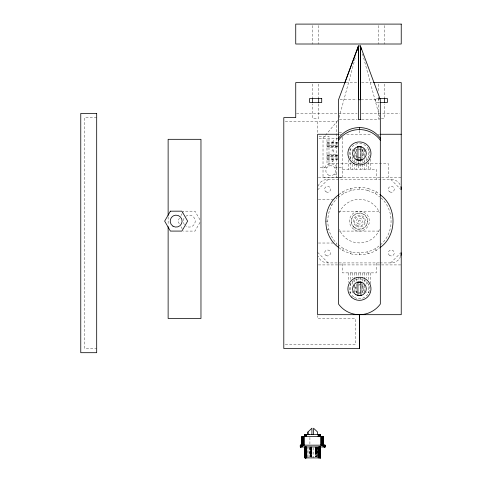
<?xml version="1.0" encoding="UTF-8"?>
<svg xmlns="http://www.w3.org/2000/svg" width="482" height="482" viewBox="0 0 482 482"><rect width="100%" height="100%" fill="white"/><g stroke="black" fill="none" stroke-linecap="round" stroke-linejoin="round"><path stroke-width="0.36" stroke-dasharray="2.41 1.81" d="M310.757 456.665L311.535 455.821L311.523 446.953L311.486 452.351L309.968 453.351L310.095 447.88M317.096 456.532L317.096 447.639L317.096 456.442M316.409 456.665L317.144 455.9L317.096 446.953M335.972 244.585L336.912 243.645C324.784 231.667 324.784 210.586 336.912 198.608L335.972 197.668M339.009 247.742L342.515 250.429L350.673 253.809L351.191 251.887C361.054 254.207 372.116 252.231 379.756 245.332M338.015 197.765C345.847 190.39 357.313 187.853 367.676 190.366L368.188 188.444L376.352 191.824L379.274 194.065M339.129 117.445L355.728 56.075M324.488 167.694L324.519 167.628A6.965 6.965 0 0 1 337.045 167.628L337.075 167.694M179.557 218.015L177.762 221.13L179.557 224.238M180.991 215.526L182.069 213.659M182.431 213.038L183.509 211.17L194.999 211.17L200.03 219.882M200.03 222.371L194.999 231.083L183.509 231.083M342.515 250.429L343.509 248.706L351.191 251.887M367.676 190.366L375.358 193.547L376.352 191.824M311.438 448.875L310.047 449.796L310.04 447.664M326.754 167.754L319.042 167.694M317.042 448.947L315.686 449.796M315.565 446.953L315.577 456.912L315.614 453.357L317.096 452.429M337.828 120.47L323.018 138.238L323.018 177.647L338.545 177.647M334.363 174.135L336.557 174.147L334.478 174.008M317.632 189.878L328.182 179.328M390.685 262.925L401.235 252.375M339.009 194.511C346.956 187.769 358.222 186.166 368.188 188.444M380.304 244.91C394.644 233.336 394.644 208.917 380.304 197.343M350.673 253.809C360.403 256.008 371.387 254.598 379.274 248.194M326.748 229.884L328.67 229.372M317.072 450.791L315.686 450.797L315.614 453.357L315.614 447.664M317.096 454.345L315.602 454.345L315.565 447.694L315.565 456.442M311.517 454.339L310.034 454.345M310.022 450.791L311.414 450.797M345.865 82.591L357.09 82.591M361.578 82.591L372.803 82.591M378.828 98.515L375.255 98.515L375.255 102.497L380.72 102.497M340.021 99.708L356.975 99.708M361.151 99.708L379.581 99.708M296.484 113.445L357.09 113.445M361.578 113.445L399.735 113.445M96.689 117.421L84.748 117.421L84.748 348.715L96.689 348.715M379.834 118.421L378.34 118.421L378.34 102.497M381.328 118.421L384.311 118.421L384.311 103.943M339.292 119.614L357.192 119.614M361.669 119.614L379.575 119.614M285.302 121.603L336.557 121.603L336.557 177.334M339.226 132.267L341.943 132.267M339.28 134.255L340.774 134.255M346.745 134.255L371.881 134.255M378.093 134.255L379.587 134.255M319.054 136.243L328.989 136.243L328.989 166.037M319.072 138.238L338.545 138.238M333.303 142.329L332.11 142.329L332.11 140.34L333.303 140.34L333.273 142.365M327.001 142.515L338.545 142.515M327.001 142.937L338.545 142.937M327.001 143.931L338.545 143.931M327.001 145.925L338.545 145.925M327.001 146.498L338.545 146.498M327.001 146.92L338.545 146.92M349.48 149.468L350.673 149.468L350.673 159.789M352.426 149.468L352.27 150.944M357.132 149.468L356.246 149.468L356.246 158.319M360.271 149.468L360.229 159.054M362.018 149.468L362.615 149.468L362.615 158.319M366.248 149.468L366.597 149.468M369.387 149.468L368.188 149.468L368.188 158.319M327.001 155.029L338.545 155.029M327.001 155.451L338.545 155.451M327.001 156.023L338.545 156.023M327.001 158.018L338.545 158.018M327.001 159.012L338.545 159.012M327.001 159.434L338.545 159.434M332.11 159.584L333.273 159.584L333.303 161.609L332.11 161.609L332.11 159.584L333.303 159.62M332.11 161.572L333.273 161.572M351.583 163.711L327.001 163.711L327.001 138.238M356.849 163.711L362.109 163.711M366.615 163.711L388.408 163.711L388.408 177.334M334.761 167.694L342.527 167.694M342.515 169.375L376.352 169.375L376.352 179.328M318.361 177.334L401.235 177.334M339.208 177.647L342.527 177.647M318.373 199.235L333.948 199.235M338.545 211.176L380.322 211.176M325.597 221.13L327.585 221.13M338.545 231.077L380.322 231.077M318.373 243.024L333.948 243.024M379.388 262.925L327.585 262.925A9.953 9.953 0 0 1 318.162 256.171M379.937 262.925L391.282 262.925A9.953 9.953 0 0 0 400.705 256.171M318.379 264.919L338.533 264.919M339.28 264.919L401.235 264.919M349.48 292.785L350.673 292.785L350.673 282.464M352.426 292.785L352.27 291.309M357.132 292.785L356.246 292.785L356.246 283.94M360.271 292.785L360.229 283.199M362.018 292.785L362.615 292.785L362.615 283.94M366.248 292.785L366.597 292.785M369.387 292.785L368.188 292.785L368.188 283.94M285.29 344.534L355.451 344.534L355.451 318.662L317.632 318.662L317.632 315.65M330.128 204.205L331.851 205.205M375.358 193.547L379.756 196.921M338.015 244.488L343.509 248.706M390.685 179.328L401.235 189.878M317.632 252.375L328.182 262.925M342.515 191.824L343.509 193.547M375.358 248.706L376.352 250.429M180.991 226.727L182.786 229.836M362.56 53.906L379.539 116.722M350.673 188.444L351.191 190.366M367.676 251.887L368.188 253.809M311.414 447.242L311.486 452.351M315.656 446.953L315.686 450.797L315.686 447.88M310.595 453.201L310.631 456.556M311.45 447.591L311.468 450.791M311.041 450.797L311.071 456.478M309.914 447.694L309.944 454.345M311.523 447.694L311.535 455.821M384.311 25.576L384.311 44.007M384.311 84.037L384.311 98.515M378.34 25.576L378.34 44.007M378.34 84.037L378.34 91.279M378.34 97.069L378.34 98.515M378.292 98.515L378.292 102.497M376.352 262.925L376.352 272.878L342.515 272.878L342.515 262.925M370.58 159.054L370.58 169.375M370.58 272.878L370.58 283.94M368.188 162L368.188 169.375M368.188 272.878L368.188 280.253M366.597 157.578L366.597 160.53M366.597 164.217L366.597 169.375M366.597 272.878L366.597 278.042M366.597 281.723L366.597 284.675M364.211 149.468L364.211 156.843M364.211 159.789L364.211 162.741M364.211 163.476L364.211 169.375M364.211 272.878L364.211 278.777M364.211 279.512L364.211 282.464M364.211 285.41L364.211 292.785M362.615 159.054L362.615 163.476M362.615 164.217L362.615 169.375M362.615 272.878L362.615 278.042M362.615 278.777L362.615 283.199M360.229 159.789L360.229 169.375M360.229 272.878L360.229 282.464M359.433 130.568L359.433 133.562M359.433 187.287L359.433 189.281M359.433 252.972L359.433 254.966M358.638 161.265L358.638 169.375M358.638 272.878L358.638 280.988M356.246 159.054L356.246 163.476M356.246 164.217L356.246 169.375M356.246 272.878L356.246 278.042M356.246 278.777L356.246 283.199M354.656 149.468L354.656 156.843M354.656 159.789L354.656 162.741M354.656 163.476L354.656 169.375M354.656 272.878L354.656 278.777M354.656 279.512L354.656 282.464M354.656 285.41L354.656 292.785M352.27 156.843L352.27 160.53M352.27 164.217L352.27 169.375M352.27 272.878L352.27 278.042M352.27 281.723L352.27 285.41M350.673 162.741L350.673 169.375M350.673 272.878L350.673 279.512M348.287 159.789L348.287 169.375M348.287 272.878L348.287 282.464M342.527 137.225L342.515 179.328M318.626 25.576L318.626 44.007M318.626 84.037L318.626 98.515M318.626 103.943L318.626 118.421L312.655 118.421L312.655 103.943M317.632 121.603L317.632 133.514M317.246 447.682L317.246 456.442M317.011 447.242L317.011 452.544M316.927 446.953L316.927 456.478M316.831 449.212L316.831 452.767M316.632 449.405L316.632 452.953M316.523 446.953L316.523 456.478M316.409 450.797L316.409 453.11M316.294 447.621L316.294 456.55M316.18 449.676L316.18 450.797M316.059 446.953L316.059 456.828M315.939 449.76L315.939 450.797M315.812 447.591L315.812 456.888M313.577 447.682L313.577 457.9M312.655 25.576L312.655 44.007M312.655 84.037L312.655 98.515M311.902 447.682L311.938 457.9M311.589 447.682L311.589 456.442M311.444 446.953L311.444 456.532M311.276 446.953L311.276 452.658M311.179 446.953L311.179 456.321M310.974 446.953L310.974 456.508M310.824 449.513L310.824 450.797M310.824 453.068L310.824 454.351M310.595 454.351L310.595 456.749M310.408 450.791L310.408 453.279M310.281 446.953L310.281 456.864M310.161 446.953L310.161 456.478M310.034 446.953L310.034 456.906M309.908 437.427L309.908 444.41M309.908 446.953L309.908 456.906M168.128 216.846L168.128 225.124M364.603 291.791A5.971 5.971 0 0 1 363.657 293.026M354.698 292.435A5.971 5.971 0 0 1 354.264 291.791M353.668 287.26A5.971 5.971 0 0 1 355.21 284.579M363.657 284.579A5.971 5.971 0 0 1 364.603 285.82M362.175 286.061A3.88 3.88 0 0 1 362.175 291.55M360.44 292.55A3.88 3.88 0 0 1 358.427 292.55M357.493 292.164A3.88 3.88 0 0 1 357.493 285.44M358.427 285.055A3.88 3.88 0 0 1 360.44 285.055M364.603 156.439A5.971 5.971 0 0 1 364.169 157.084M354.698 157.084A5.971 5.971 0 0 1 353.668 154.999M354.264 150.468A5.971 5.971 0 0 1 354.698 149.818M355.21 149.227A5.971 5.971 0 0 1 355.8 148.715M363.067 148.715A5.971 5.971 0 0 1 364.603 150.468M364.952 151.167A5.971 5.971 0 0 1 365.199 151.908M362.175 150.709A3.88 3.88 0 0 1 362.175 156.198M360.44 157.198A3.88 3.88 0 0 1 358.427 157.198M357.493 156.813A3.88 3.88 0 0 1 357.493 150.089M358.427 149.703A3.88 3.88 0 0 1 360.44 149.703M361.675 149.571A4.477 4.477 0 0 1 362.597 156.62M360.59 157.777A4.477 4.477 0 0 1 358.271 157.777M357.192 157.331A4.477 4.477 0 0 1 357.192 149.571M359.433 148.974A4.477 4.477 0 0 1 360.59 149.125M361.675 284.922A4.477 4.477 0 0 1 362.597 291.972M360.59 293.128A4.477 4.477 0 0 1 358.271 293.128M357.192 292.682A4.477 4.477 0 0 1 357.192 284.922M359.433 284.326A4.477 4.477 0 0 1 360.59 284.476M318.162 186.082A9.953 9.953 0 0 1 327.585 179.328L391.282 179.328A9.953 9.953 0 0 1 400.705 186.082M379.569 229.468A21.798 21.798 0 0 1 339.298 229.468M339.298 212.785A21.798 21.798 0 0 1 379.569 212.785M185.745 216.298A5.971 5.971 0 0 1 193.692 217.129A5.971 5.971 0 0 1 193.692 225.124A5.971 5.971 0 0 1 185.745 225.956M184.425 224.636A5.971 5.971 0 0 1 184.425 217.617M359.174 220.166L358.933 220.268A0.994 0.994 0 0 0 359.433 222.124L359.927 221.991A0.994 0.994 0 0 0 359.433 220.129L359.174 220.166M335.659 145.401L329.887 145.401L329.887 147.594L335.659 147.594L335.659 145.401M333.303 149.98L332.11 149.98L332.11 151.969L333.303 151.969L333.303 149.98M335.659 154.361L329.887 154.361L329.887 156.548L335.659 156.548L335.659 154.361M307.962 457.9L307.962 447.682L307.926 457.9M328.296 174.99A4.977 4.977 0 0 0 335.755 170.682A4.977 4.977 0 0 0 328.296 166.374A4.977 4.977 0 0 0 328.296 174.99M356.945 225.437A4.977 4.977 0 0 0 364.41 221.13A4.977 4.977 0 0 0 356.945 216.816A4.977 4.977 0 0 0 356.945 225.437M354.457 297.424A9.953 9.953 0 0 0 369.387 288.802A9.953 9.953 0 0 0 354.457 280.187A9.953 9.953 0 0 0 354.457 297.424M354.457 162.073A9.953 9.953 0 0 0 369.387 153.451A9.953 9.953 0 0 0 354.457 144.835A9.953 9.953 0 0 0 354.457 162.073M357.939 223.714A2.988 2.988 0 0 0 362.416 221.13A2.988 2.988 0 0 0 357.939 218.539A2.988 2.988 0 0 0 357.939 223.714M356.445 226.299A5.971 5.971 0 0 0 365.404 221.13A5.971 5.971 0 0 0 356.445 215.954A5.971 5.971 0 0 0 356.445 226.299M354.583 227.444A7.959 7.959 0 0 0 367.326 222.166A7.959 7.959 0 0 0 356.385 213.773A7.959 7.959 0 0 0 354.583 227.444M354.457 229.745A9.953 9.953 0 0 0 369.387 221.13A9.953 9.953 0 0 0 354.457 212.508A9.953 9.953 0 0 0 354.457 229.745M389.787 191.866A2.988 2.988 0 0 0 394.264 189.281A2.988 2.988 0 0 0 389.787 186.697A2.988 2.988 0 0 0 389.787 191.866M326.091 191.866A2.988 2.988 0 0 0 330.574 189.281A2.988 2.988 0 0 0 326.091 186.697A2.988 2.988 0 0 0 326.091 191.866M326.091 255.562A2.988 2.988 0 0 0 330.574 252.972A2.988 2.988 0 0 0 326.091 250.387A2.988 2.988 0 0 0 326.091 255.562M389.167 255.086A2.988 2.988 0 0 0 394.162 253.749A2.988 2.988 0 0 0 390.504 250.092A2.988 2.988 0 0 0 389.167 255.086M353.589 226.968A8.26 8.26 0 0 0 367.411 223.262A8.26 8.26 0 0 0 357.295 213.146A8.26 8.26 0 0 0 353.589 226.968"/><path stroke-width="0.72" d="M359.421 348.516L359.433 314.68L359.433 348.516L283.796 348.516L283.796 117.62L295.737 117.62L295.737 82.591L345.118 82.591M344.751 82.958L358.451 45.965L360.416 45.965L360.416 99.708L358.451 99.708L358.451 119.614L360.928 119.614M357.276 50.297L358.463 45.965L358.451 99.708L358.457 45.965L338.545 99.708L338.545 304.015L338.906 304.558A25.877 25.877 0 0 0 379.961 304.558L380.322 304.015L380.322 99.708L360.416 45.965L360.416 119.614M338.545 138.238L338.906 137.701A25.877 25.877 0 0 1 379.961 137.701L380.322 138.238M338.545 140.226L338.906 139.69A25.877 25.877 0 0 1 379.961 139.69L380.322 140.226M307.962 431.98L307.962 434.619L307.926 432.017L311.938 428.173L311.884 434.619M338.424 194.957C321.651 207.049 321.651 235.204 338.424 247.296M379.858 247.742C397.397 235.728 397.397 206.525 379.858 194.511M357.656 146.817L361.211 146.817M361.211 160.084L357.656 160.084M357.656 282.169L361.211 282.169M361.211 295.436L357.656 295.436M304.877 436.602L304.889 434.613L309.354 434.619M373.55 82.591L401.235 82.591L401.235 314.68L317.632 314.68L317.632 134.255L338.533 134.255M379.509 98.515L387.401 98.515L387.401 102.497L379.834 102.497M380.334 134.255L401.235 134.255M304.877 434.613L320.596 434.613L320.596 445.163M301.943 436.602L301.943 445.163L301.895 436.602L323.585 436.602L323.585 445.163M325.175 446.953L300.298 446.953L300.298 445.163L325.175 445.163L325.163 446.953M320.596 457.9L320.596 446.953L320.596 457.9L304.877 457.9L304.889 446.953M360.416 45.965L361.38 49.574M384.365 98.515L384.365 102.497M360.928 146.781L360.928 160.12M360.928 282.133L360.928 295.472M359.433 127.573L359.433 129.821M357.939 146.781L357.939 160.12M357.939 282.133L357.939 295.472M325.037 445.163L325.037 446.953M324.928 445.163L324.928 446.953M324.796 445.163L324.796 446.953M324.639 445.163L324.639 446.953M324.458 445.163L324.458 446.953M324.253 445.163L324.253 446.953M324.037 445.163L324.037 446.953M323.482 436.602L323.482 445.163M323.356 436.602L323.356 445.163M323.187 436.602L323.187 445.163M323.061 445.163L323.061 446.953M322.97 436.602L322.97 445.163M322.711 436.602L322.711 445.163M322.416 436.602L322.416 445.163M322.09 436.602L322.09 445.163M321.741 436.602L321.741 445.163M321.373 436.602L321.373 445.163M320.596 434.613L320.596 436.602M320.422 434.613L320.422 436.602M320.422 446.953L320.422 457.9M320.301 434.613L320.385 436.602M320.301 446.953L320.385 457.9M320.259 434.613L320.259 436.602M320.259 446.953L320.259 457.9M320.108 434.613L320.108 436.602M320.108 446.953L320.108 457.9M319.934 434.613L319.934 436.602M319.934 446.953L319.934 457.9M319.735 434.613L319.735 436.602M319.735 446.953L319.735 457.9M319.518 434.613L319.518 436.602M319.518 446.953L319.518 457.9M318.68 98.515L318.68 102.497M318.554 434.613L318.554 436.602M318.554 446.953L318.554 457.9M318.138 434.613L318.138 436.602M318.138 446.953L318.138 457.9M317.554 434.613L317.548 432.023L313.571 428.221L313.577 434.613M312.607 98.515L312.607 102.497M306.383 434.613L306.383 436.602M306.383 446.953L306.383 457.9M306.142 434.613L306.142 436.602M306.142 446.953L306.142 457.9M305.919 434.613L305.919 436.602M305.919 446.953L305.919 457.9M305.709 434.613L305.709 436.602M305.709 446.953L305.709 457.9M305.51 434.613L305.51 436.602M305.51 446.953L305.51 457.9M305.341 434.613L305.341 436.602M305.341 446.953L305.341 457.9M305.257 434.613L305.257 436.602M305.257 446.953L305.257 457.9M305.19 434.613L305.19 436.602M305.19 446.953L305.19 457.9M305.118 434.613L305.118 436.602M305.07 446.953L305.118 457.9M305.016 434.613L305.016 436.602M305.016 446.953L305.016 457.9M304.497 436.602L304.497 445.163M303.437 436.602L303.437 445.163M303.118 436.602L303.118 445.163M302.829 436.602L302.829 445.163M302.576 436.602L302.576 445.163M302.353 436.602L302.413 446.953M302.172 436.602L302.172 445.163M302.033 436.602L302.033 445.163M301.437 445.163L301.437 446.953M301.22 445.163L301.22 446.953M301.021 445.163L301.021 446.953M300.834 445.163L300.834 446.953M300.678 445.163L300.678 446.953M300.545 445.163L300.545 446.953M300.437 445.163L300.437 446.953M300.31 445.163L300.31 446.953M168.128 215.34L168.128 139.316L200.97 139.316L200.97 318.463L168.128 318.463L168.128 226.63M400.891 186.703A9.953 9.953 0 0 1 401.235 189.281M401.235 252.972A9.953 9.953 0 0 1 400.891 255.55M170.399 211.17L164.651 221.13L170.399 231.083L181.895 231.083L187.637 221.13L181.895 211.17L170.399 211.17M401.235 24.1L295.737 24.1L295.737 44.007L401.235 44.007L401.235 24.1M321.711 98.515L309.571 98.515L309.571 102.497L321.711 102.497L321.711 98.515M96.689 113.445L80.765 113.445L80.765 352.697L96.689 352.697L96.689 113.445M172.978 226.191A5.971 5.971 0 0 0 182.112 221.334A5.971 5.971 0 0 0 173.339 215.852A5.971 5.971 0 0 0 172.978 226.191M355.999 159.397A6.869 6.869 0 0 0 366.302 153.451A6.869 6.869 0 0 0 355.999 147.504A6.869 6.869 0 0 0 355.999 159.397M353.661 163.446A11.544 11.544 0 0 0 370.977 153.451A11.544 11.544 0 0 0 353.661 143.455A11.544 11.544 0 0 0 353.661 163.446M351.27 296.966A11.544 11.544 0 0 0 370.586 291.791A11.544 11.544 0 0 0 356.445 277.65A11.544 11.544 0 0 0 351.27 296.966M355.999 294.749A6.869 6.869 0 0 0 366.302 288.802A6.869 6.869 0 0 0 355.999 282.856A6.869 6.869 0 0 0 355.999 294.749"/></g></svg>
